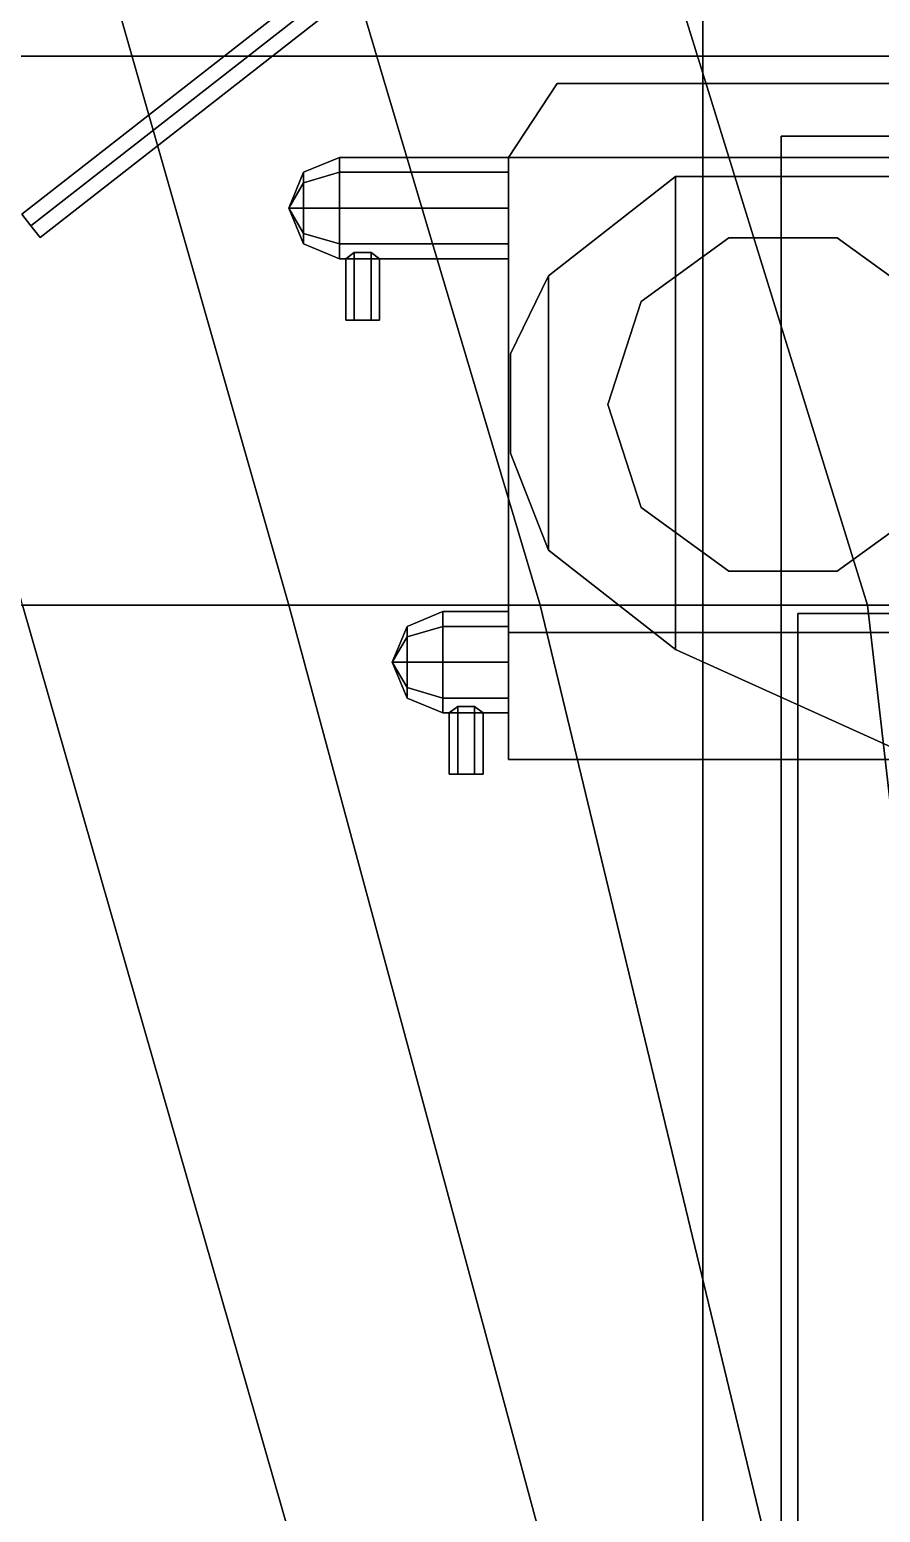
# Model space of a CAD drawing. Extents: x -14 to 14, y -80 to 101.
# Drawn here: x -7.19 to -3.16, y -31.32 to -24.3 of the extents above; entities that cross this region are included whole.
import ezdxf

# ---------------------------------------------------------------- set-up
doc = ezdxf.new("R2010")
doc.units = 0
doc.layers.get('0').update_dxf_attribs({"linetype": 'CONTINUOUS'})
for name, color, linetype in [('CITADELLE', 3, 'CONTINUOUS'), ('PLATFORMS', 6, 'CONTINUOUS'), ('RANGEFINDERS', 2, 'CONTINUOUS')]:
    doc.layers.add(name, color=color, linetype=linetype)

msp = doc.modelspace()

# ---------------------------------------------------------------- linework, layer by layer
for points in [[(-8.63, -21.15, -9), (-7.64, -21.15, -9.21), (-5.96, -27.03, -9.21), (-7.22, -27.03, -9)], [(-7.64, -21.15, -9.21), (-6.52, -21.15, -9.34), (-4.77, -27.03, -9.34), (-5.96, -27.03, -9.21)], [(-6.52, -21.15, -9.34), (-5.04, -21.15, -9.44), (-3.22, -27.03, -9.44), (-4.77, -27.03, -9.34)], [(-5.04, -21.15, -9.44), (0, -21.15, -9.55), (0, -27.03, -9.55), (-3.22, -27.03, -9.44)], [(-9.79, -27.03, -8.17), (-8.67, -27.03, -8.63), (-7.11, -32.88, -8.63), (-8.43, -32.88, -8.17)], [(-8.67, -27.03, -8.63), (-7.22, -27.03, -9), (-5.54, -32.88, -9), (-7.11, -32.88, -8.63)], [(-7.22, -27.03, -9), (-5.96, -27.03, -9.21), (-4.38, -32.88, -9.21), (-5.54, -32.88, -9)], [(-5.96, -27.03, -9.21), (-4.77, -27.03, -9.34), (-3.36, -32.88, -9.34), (-4.38, -32.88, -9.21)], [(-4.77, -27.03, -9.34), (-3.22, -27.03, -9.44), (-2.55, -32.88, -9.44), (-3.36, -32.88, -9.34)], [(-3.22, -27.03, -9.44), (0, -27.03, -9.55), (0, -32.88, -9.55), (-2.55, -32.88, -9.44)]]:
    msp.add_3dface(points)
at = {"layer": 'CITADELLE'}
for points in [[(12.11, -12.91, 4.59), (-12.11, -12.91, 4.59), (-11.83, -24.43, 4.59), (11.83, -24.43, 4.59)], [(11.83, -24.43, 4.59), (-11.83, -24.43, 4.59), (-11.47, -35.15, 4.59), (11.47, -35.15, 4.59)]]:
    msp.add_3dface(points, dxfattribs=at)
at = {"layer": 'PLATFORMS'}
for points in [[(0, -18.15, 12.48), (0, -39.75, 12.48), (-4, -31.47, 12.48), (-4, -18.15, 12.48)], [(-4, -18.15, 12.63), (-4, -31.47, 12.63), (4, -31.47, 12.63), (4, -18.15, 12.63)], [(-1.12, -20.5, 29.47), (-1.1631, -20.4448, 29.4), (-7.2229, -25.1793, 29.4), (-7.1798, -25.2344, 29.47)], [(-1.1631, -20.4448, 29.4), (-1.12, -20.5, 29.33), (-7.1798, -25.2344, 29.33), (-7.2229, -25.1793, 29.4)], [(-1.12, -20.5, 29.33), (-1.0769, -20.5552, 29.4), (-7.1367, -25.2896, 29.4), (-7.1798, -25.2344, 29.33)], [(-1.0769, -20.5552, 29.4), (-1.12, -20.5, 29.47), (-7.1798, -25.2344, 29.47), (-7.1367, -25.2896, 29.4)], [(-4, -21.36, 12.48), (-4, -31.47, 12.48), (-4, -31.47, 12.63), (-4, -21.36, 12.63)], [(-3.63, -24.81, 7.4), (3.63, -24.81, 7.4), (3.63, -24.81, 7.25), (-3.63, -24.81, 7.25)], [(-3.63, -32.64, 7.4), (3.63, -32.64, 7.4), (3.63, -24.81, 7.4), (-3.63, -24.81, 7.4)], [(-3.63, -24.81, 7.25), (-3.63, -32.64, 7.25), (-3.63, -32.64, 7.4), (-3.63, -24.81, 7.4)], [(3.63, -24.81, 7.25), (3.63, -32.64, 7.25), (-3.63, -32.64, 7.25), (-3.63, -24.81, 7.25)], [(-4.73, -25.47, 16.79), (-4.73, -25.47, 16.94), (-4.13, -25, 16.94), (-4.13, -25, 16.79)], [(-4.13, -27.24, 16.94), (-4.13, -25, 16.94), (-4.73, -25.47, 16.94), (-4.73, -26.77, 16.94)], [(-4.73, -26.77, 16.79), (-4.73, -25.47, 16.79), (-4.13, -25, 16.79), (-4.13, -27.24, 16.79)], [(-4.13, -25, 16.79), (-4.13, -25, 16.94), (-2.57, -25, 16.94), (-2.57, -25, 16.79)], [(-2.58, -27.94, 16.94), (-2.57, -25, 16.94), (-4.13, -25, 16.94), (-4.13, -27.24, 16.94)], [(-4.13, -27.24, 16.79), (-4.13, -25, 16.79), (-2.57, -25, 16.79), (-2.58, -27.94, 16.79)], [(-7.1798, -25.2344, 29.33), (-7.1367, -25.2896, 29.4), (-7.1798, -25.2344, 29.47), (-7.2229, -25.1793, 29.4)], [(-4.91, -25.84, 16.79), (-4.91, -25.84, 16.94), (-4.73, -25.47, 16.94), (-4.73, -25.47, 16.79)], [(-4.73, -26.77, 16.94), (-4.73, -25.47, 16.94), (-4.91, -25.84, 16.94), (-4.91, -26.31, 16.94)], [(-4.91, -26.31, 16.79), (-4.91, -25.84, 16.79), (-4.73, -25.47, 16.79), (-4.73, -26.77, 16.79)], [(-4.91, -26.31, 16.94), (-4.91, -25.84, 16.94), (-4.91, -25.84, 16.79), (-4.91, -26.31, 16.79)], [(-4.73, -26.77, 16.79), (-4.73, -26.77, 16.94), (-4.91, -26.31, 16.94), (-4.91, -26.31, 16.79)], [(-4.13, -27.24, 16.79), (-4.13, -27.24, 16.94), (-4.73, -26.77, 16.94), (-4.73, -26.77, 16.79)], [(0, -27.07, 10.37), (0, -37.81, 10.37), (-3.55, -34.59, 10.37), (-3.55, -27.07, 10.37)], [(-3.55, -34.59, 10.52), (0, -37.81, 10.52), (0, -27.07, 10.52), (-3.55, -27.07, 10.52)], [(-3.55, -27.07, 10.52), (3.55, -27.07, 10.52), (3.55, -27.07, 10.37), (-3.55, -27.07, 10.37)], [(-3.55, -27.07, 10.37), (-3.55, -34.59, 10.37), (-3.55, -34.59, 10.52), (-3.55, -27.07, 10.52)], [(-2.58, -27.94, 16.79), (-2.58, -27.94, 16.94), (-4.13, -27.24, 16.94), (-4.13, -27.24, 16.79)]]:
    msp.add_3dface(points, dxfattribs=at)
at = {"layer": 'RANGEFINDERS'}
for points in [[(-2.32, -24.91, 20), (-2.55, -24.56, 20), (-4.69, -24.56, 20), (-4.92, -24.91, 20)], [(-4.92, -24.91, 18), (-4.69, -24.56, 18), (-2.55, -24.56, 18), (-2.32, -24.91, 18)], [(-4.69, -24.56, 20), (-4.69, -24.56, 18), (-4.92, -24.91, 18), (-4.92, -24.91, 20)], [(-2.55, -24.56, 20), (-2.55, -24.56, 18), (-4.69, -24.56, 18), (-4.69, -24.56, 20)], [(-5.8897, -25.03, 19.72), (-5.72, -24.9803, 19.7697), (-5.72, -24.91, 19.6), (-5.8897, -24.9803, 19.6)], [(-5.8897, -24.9803, 19.6), (-5.72, -24.91, 19.6), (-5.72, -24.9803, 19.4303), (-5.8897, -25.03, 19.48)], [(-4.92, -24.91, 19.6), (-4.92, -24.9803, 19.4303), (-5.72, -24.9803, 19.4303), (-5.72, -24.91, 19.6)], [(-4.92, -24.9803, 19.7697), (-4.92, -24.91, 19.6), (-5.72, -24.91, 19.6), (-5.72, -24.9803, 19.7697)], [(-2.32, -27.16, 20), (-2.32, -24.91, 20), (-4.92, -24.91, 20), (-4.92, -27.16, 20)], [(-4.92, -27.76, 18), (-4.92, -24.91, 18), (-2.32, -24.91, 18), (-2.32, -27.76, 18)], [(-4.92, -24.91, 20), (-4.92, -24.91, 19), (-4.92, -27.76, 19), (-4.92, -27.16, 20)], [(-4.92, -24.91, 19), (-4.92, -24.91, 18), (-4.92, -27.76, 18), (-4.92, -27.76, 19)], [(-5.96, -25.15, 19.6), (-5.8897, -25.03, 19.72), (-5.8897, -24.9803, 19.6), (-5.96, -25.15, 19.6)], [(-5.96, -25.15, 19.6), (-5.8897, -24.9803, 19.6), (-5.8897, -25.03, 19.48), (-5.96, -25.15, 19.6)], [(-5.8897, -25.15, 19.7697), (-5.72, -25.15, 19.84), (-5.72, -24.9803, 19.7697), (-5.8897, -25.03, 19.72)], [(-5.8897, -25.03, 19.48), (-5.72, -24.9803, 19.4303), (-5.72, -25.15, 19.36), (-5.8897, -25.15, 19.4303)], [(-4.92, -24.9803, 19.4303), (-4.92, -25.15, 19.36), (-5.72, -25.15, 19.36), (-5.72, -24.9803, 19.4303)], [(-4.92, -25.15, 19.84), (-4.92, -24.9803, 19.7697), (-5.72, -24.9803, 19.7697), (-5.72, -25.15, 19.84)], [(-5.96, -25.15, 19.6), (-5.8897, -25.15, 19.7697), (-5.8897, -25.03, 19.72), (-5.96, -25.15, 19.6)], [(-5.96, -25.15, 19.6), (-5.8897, -25.03, 19.48), (-5.8897, -25.15, 19.4303), (-5.96, -25.15, 19.6)], [(-5.96, -25.15, 19.6), (-5.8897, -25.27, 19.72), (-5.8897, -25.15, 19.7697), (-5.96, -25.15, 19.6)], [(-5.96, -25.15, 19.6), (-5.8897, -25.3197, 19.6), (-5.8897, -25.27, 19.72), (-5.96, -25.15, 19.6)], [(-5.96, -25.15, 19.6), (-5.8897, -25.27, 19.48), (-5.8897, -25.3197, 19.6), (-5.96, -25.15, 19.6)], [(-5.96, -25.15, 19.6), (-5.8897, -25.15, 19.4303), (-5.8897, -25.27, 19.48), (-5.96, -25.15, 19.6)], [(-5.8897, -25.27, 19.72), (-5.72, -25.3197, 19.7697), (-5.72, -25.15, 19.84), (-5.8897, -25.15, 19.7697)], [(-5.8897, -25.15, 19.4303), (-5.72, -25.15, 19.36), (-5.72, -25.3197, 19.4303), (-5.8897, -25.27, 19.48)], [(-4.92, -25.15, 19.36), (-4.92, -25.3197, 19.4303), (-5.72, -25.3197, 19.4303), (-5.72, -25.15, 19.36)], [(-4.92, -25.3197, 19.7697), (-4.92, -25.15, 19.84), (-5.72, -25.15, 19.84), (-5.72, -25.3197, 19.7697)], [(-5.8897, -25.3197, 19.6), (-5.72, -25.39, 19.6), (-5.72, -25.3197, 19.7697), (-5.8897, -25.27, 19.72)], [(-5.8897, -25.27, 19.48), (-5.72, -25.3197, 19.4303), (-5.72, -25.39, 19.6), (-5.8897, -25.3197, 19.6)], [(-4.92, -25.3197, 19.4303), (-4.92, -25.39, 19.6), (-5.72, -25.39, 19.6), (-5.72, -25.3197, 19.4303)], [(-4.92, -25.39, 19.6), (-4.92, -25.3197, 19.7697), (-5.72, -25.3197, 19.7697), (-5.72, -25.39, 19.6)], [(-3.8765, -25.2906, 16.94), (-4.2915, -25.5921, 16.94), (-4.2915, -25.5921, 18), (-3.8765, -25.2906, 18)], [(-3.3635, -25.2906, 16.94), (-3.8765, -25.2906, 16.94), (-3.8765, -25.2906, 18), (-3.3635, -25.2906, 18)], [(-2.9485, -25.5921, 16.94), (-3.3635, -25.2906, 16.94), (-3.3635, -25.2906, 18), (-2.9485, -25.5921, 18)], [(-5.69, -25.39, 19.6), (-5.65, -25.36, 19.5307), (-5.65, -25.68, 19.5307), (-5.69, -25.68, 19.6)], [(-5.65, -25.36, 19.6693), (-5.69, -25.39, 19.6), (-5.69, -25.68, 19.6), (-5.65, -25.68, 19.6693)], [(-5.65, -25.36, 19.5307), (-5.57, -25.36, 19.5307), (-5.57, -25.68, 19.5307), (-5.65, -25.68, 19.5307)], [(-5.57, -25.36, 19.6693), (-5.65, -25.36, 19.6693), (-5.65, -25.68, 19.6693), (-5.57, -25.68, 19.6693)], [(-5.57, -25.36, 19.5307), (-5.53, -25.39, 19.6), (-5.53, -25.68, 19.6), (-5.57, -25.68, 19.5307)], [(-5.53, -25.39, 19.6), (-5.57, -25.36, 19.6693), (-5.57, -25.68, 19.6693), (-5.53, -25.68, 19.6)], [(-4.2915, -25.5921, 16.94), (-4.45, -26.08, 16.94), (-4.45, -26.08, 18), (-4.2915, -25.5921, 18)], [(-5.53, -25.68, 19.6), (-5.69, -25.68, 19.6), (-5.65, -25.68, 19.5307), (-5.57, -25.68, 19.5307)], [(-5.57, -25.68, 19.6693), (-5.65, -25.68, 19.6693), (-5.69, -25.68, 19.6), (-5.53, -25.68, 19.6)], [(-4.45, -26.08, 16.94), (-4.2915, -26.5679, 16.94), (-4.2915, -26.5679, 18), (-4.45, -26.08, 18)], [(-4.2915, -26.5679, 16.94), (-3.8765, -26.8694, 16.94), (-3.8765, -26.8694, 18), (-4.2915, -26.5679, 18)], [(-3.3635, -26.8694, 16.94), (-2.9485, -26.5679, 16.94), (-2.9485, -26.5679, 18), (-3.3635, -26.8694, 18)], [(-3.8765, -26.8694, 16.94), (-3.3635, -26.8694, 16.94), (-3.3635, -26.8694, 18), (-3.8765, -26.8694, 18)], [(-5.3997, -27.1303, 18.89), (-5.23, -27.06, 18.89), (-5.23, -27.1303, 18.7203), (-5.3997, -27.18, 18.77)], [(-5.3997, -27.18, 19.01), (-5.23, -27.1303, 19.0597), (-5.23, -27.06, 18.89), (-5.3997, -27.1303, 18.89)], [(-4.92, -27.1303, 19.0597), (-4.92, -27.06, 18.89), (-5.23, -27.06, 18.89), (-5.23, -27.1303, 19.0597)], [(-4.92, -27.06, 18.89), (-4.92, -27.1303, 18.7203), (-5.23, -27.1303, 18.7203), (-5.23, -27.06, 18.89)], [(-5.47, -27.3, 18.89), (-5.3997, -27.1303, 18.89), (-5.3997, -27.18, 18.77), (-5.47, -27.3, 18.89)], [(-5.47, -27.3, 18.89), (-5.3997, -27.18, 19.01), (-5.3997, -27.1303, 18.89), (-5.47, -27.3, 18.89)], [(-5.3997, -27.18, 18.77), (-5.23, -27.1303, 18.7203), (-5.23, -27.3, 18.65), (-5.3997, -27.3, 18.7203)], [(-5.3997, -27.3, 19.0597), (-5.23, -27.3, 19.13), (-5.23, -27.1303, 19.0597), (-5.3997, -27.18, 19.01)], [(-4.92, -27.3, 19.13), (-4.92, -27.1303, 19.0597), (-5.23, -27.1303, 19.0597), (-5.23, -27.3, 19.13)], [(-4.92, -27.1303, 18.7203), (-4.92, -27.3, 18.65), (-5.23, -27.3, 18.65), (-5.23, -27.1303, 18.7203)], [(-4.92, -27.16, 20), (-4.92, -27.76, 19), (-2.32, -27.76, 19), (-2.32, -27.16, 20)], [(-5.47, -27.3, 18.89), (-5.3997, -27.18, 18.77), (-5.3997, -27.3, 18.7203), (-5.47, -27.3, 18.89)], [(-5.47, -27.3, 18.89), (-5.3997, -27.3, 19.0597), (-5.3997, -27.18, 19.01), (-5.47, -27.3, 18.89)], [(-5.47, -27.3, 18.89), (-5.3997, -27.3, 18.7203), (-5.3997, -27.42, 18.77), (-5.47, -27.3, 18.89)], [(-5.47, -27.3, 18.89), (-5.3997, -27.42, 18.77), (-5.3997, -27.4697, 18.89), (-5.47, -27.3, 18.89)], [(-5.47, -27.3, 18.89), (-5.3997, -27.4697, 18.89), (-5.3997, -27.42, 19.01), (-5.47, -27.3, 18.89)], [(-5.47, -27.3, 18.89), (-5.3997, -27.42, 19.01), (-5.3997, -27.3, 19.0597), (-5.47, -27.3, 18.89)], [(-5.3997, -27.3, 18.7203), (-5.23, -27.3, 18.65), (-5.23, -27.4697, 18.7203), (-5.3997, -27.42, 18.77)], [(-5.3997, -27.42, 19.01), (-5.23, -27.4697, 19.0597), (-5.23, -27.3, 19.13), (-5.3997, -27.3, 19.0597)], [(-4.92, -27.4697, 19.0597), (-4.92, -27.3, 19.13), (-5.23, -27.3, 19.13), (-5.23, -27.4697, 19.0597)], [(-4.92, -27.3, 18.65), (-4.92, -27.4697, 18.7203), (-5.23, -27.4697, 18.7203), (-5.23, -27.3, 18.65)], [(-5.3997, -27.42, 18.77), (-5.23, -27.4697, 18.7203), (-5.23, -27.54, 18.89), (-5.3997, -27.4697, 18.89)], [(-5.3997, -27.4697, 18.89), (-5.23, -27.54, 18.89), (-5.23, -27.4697, 19.0597), (-5.3997, -27.42, 19.01)], [(-4.92, -27.54, 18.89), (-4.92, -27.4697, 19.0597), (-5.23, -27.4697, 19.0597), (-5.23, -27.54, 18.89)], [(-4.92, -27.4697, 18.7203), (-4.92, -27.54, 18.89), (-5.23, -27.54, 18.89), (-5.23, -27.4697, 18.7203)], [(-5.16, -27.51, 18.9593), (-5.2, -27.54, 18.89), (-5.2, -27.83, 18.89), (-5.16, -27.83, 18.9593)], [(-5.2, -27.54, 18.89), (-5.16, -27.51, 18.8207), (-5.16, -27.83, 18.8207), (-5.2, -27.83, 18.89)], [(-5.08, -27.51, 18.9593), (-5.16, -27.51, 18.9593), (-5.16, -27.83, 18.9593), (-5.08, -27.83, 18.9593)], [(-5.16, -27.51, 18.8207), (-5.08, -27.51, 18.8207), (-5.08, -27.83, 18.8207), (-5.16, -27.83, 18.8207)], [(-5.04, -27.54, 18.89), (-5.08, -27.51, 18.9593), (-5.08, -27.83, 18.9593), (-5.04, -27.83, 18.89)], [(-5.08, -27.51, 18.8207), (-5.04, -27.54, 18.89), (-5.04, -27.83, 18.89), (-5.08, -27.83, 18.8207)], [(-4.92, -27.76, 19), (-4.92, -27.76, 18), (-2.32, -27.76, 18), (-2.32, -27.76, 19)], [(-5.08, -27.83, 18.9593), (-5.16, -27.83, 18.9593), (-5.2, -27.83, 18.89), (-5.04, -27.83, 18.89)], [(-5.04, -27.83, 18.89), (-5.2, -27.83, 18.89), (-5.16, -27.83, 18.8207), (-5.08, -27.83, 18.8207)]]:
    msp.add_3dface(points, dxfattribs=at)

doc.saveas('drawing.dxf')
